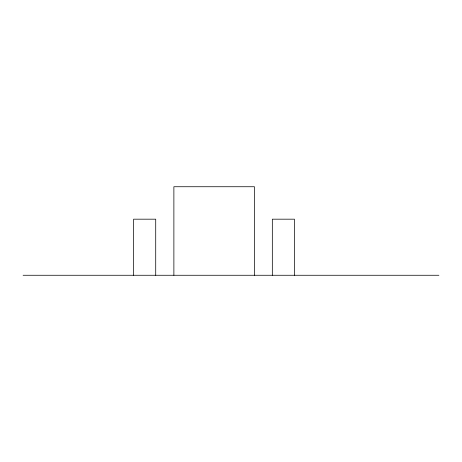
<?xml version="1.0" encoding="UTF-8"?>
<svg xmlns="http://www.w3.org/2000/svg" width="462" height="462" viewBox="0 0 462 462"><rect width="100%" height="100%" fill="white"/><g stroke="black" fill="none" stroke-linecap="round" stroke-linejoin="round"><path stroke-width="0.69" d="M23.1 275.265L438.9 275.265M294.427 275.265L294.427 219.179L272.326 219.179L272.326 275.265M254.452 275.265L254.452 186.735L173.879 186.735L173.879 275.265M155.717 275.265L155.717 219.179L133.616 219.179L133.616 275.265"/></g></svg>
